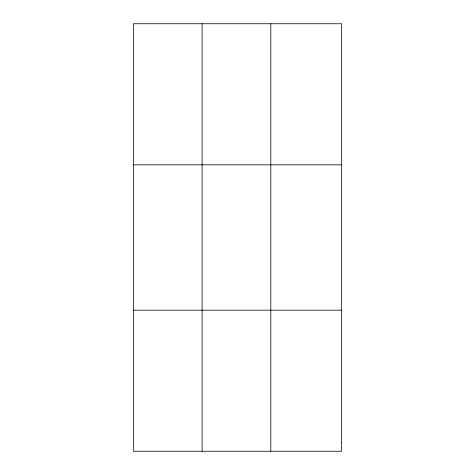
<?xml version="1.0" encoding="UTF-8"?>
<svg xmlns="http://www.w3.org/2000/svg" width="475" height="475" viewBox="0 0 475 475"><rect width="100%" height="100%" fill="white"/><g stroke="black" fill="none" stroke-linecap="round" stroke-linejoin="round"><path stroke-width="0.71" d="M202.107 23.75L202.107 451.25M270.809 23.75L270.809 451.25M133.404 164.825L341.596 164.825M133.404 310.175L341.596 310.175M341.596 442.433L341.596 451.25L133.404 451.25L133.404 23.75L341.596 23.75L341.596 442.433"/></g></svg>
